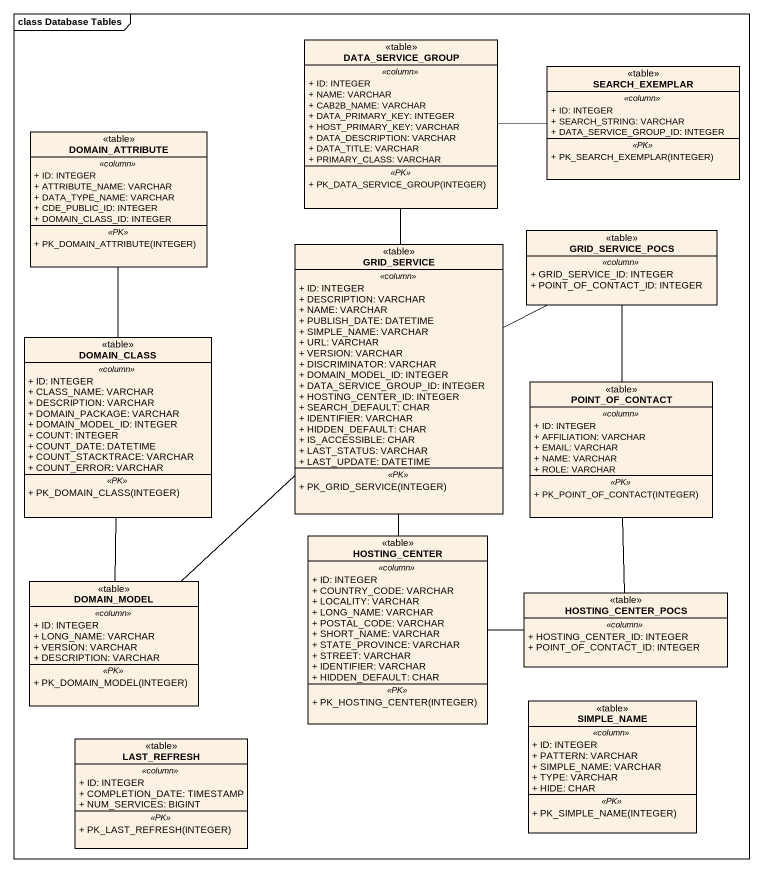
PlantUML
@startuml
mainframe class Database Tables
hide circle
hide empty members
skinparam classAttributeIconSize 0
class DATA_SERVICE_GROUP <<table>> {
  .. <<column>> ..
  + ID: INTEGER
  + NAME: VARCHAR
  + CAB2B_NAME: VARCHAR
  + DATA_PRIMARY_KEY: INTEGER
  + HOST_PRIMARY_KEY: VARCHAR
  + DATA_DESCRIPTION: VARCHAR
  + DATA_TITLE: VARCHAR
  + PRIMARY_CLASS: VARCHAR
  .. <<PK>> ..
  + PK_DATA_SERVICE_GROUP(INTEGER)
}
class SEARCH_EXEMPLAR <<table>> {
  .. <<column>> ..
  + ID: INTEGER
  + SEARCH_STRING: VARCHAR
  + DATA_SERVICE_GROUP_ID: INTEGER
  .. <<PK>> ..
  + PK_SEARCH_EXEMPLAR(INTEGER)
}
class DOMAIN_ATTRIBUTE <<table>> {
  .. <<column>> ..
  + ID: INTEGER
  + ATTRIBUTE_NAME: VARCHAR
  + DATA_TYPE_NAME: VARCHAR
  + CDE_PUBLIC_ID: INTEGER
  + DOMAIN_CLASS_ID: INTEGER
  .. <<PK>> ..
  + PK_DOMAIN_ATTRIBUTE(INTEGER)
}
class GRID_SERVICE_POCS <<table>> {
  .. <<column>> ..
  + GRID_SERVICE_ID: INTEGER
  + POINT_OF_CONTACT_ID: INTEGER
}
class GRID_SERVICE <<table>> {
  .. <<column>> ..
  + ID: INTEGER
  + DESCRIPTION: VARCHAR
  + NAME: VARCHAR
  + PUBLISH_DATE: DATETIME
  + SIMPLE_NAME: VARCHAR
  + URL: VARCHAR
  + VERSION: VARCHAR
  + DISCRIMINATOR: VARCHAR
  + DOMAIN_MODEL_ID: INTEGER
  + DATA_SERVICE_GROUP_ID: INTEGER
  + HOSTING_CENTER_ID: INTEGER
  + SEARCH_DEFAULT: CHAR
  + IDENTIFIER: VARCHAR
  + HIDDEN_DEFAULT: CHAR
  + IS_ACCESSIBLE: CHAR
  + LAST_STATUS: VARCHAR
  + LAST_UPDATE: DATETIME
  .. <<PK>> ..
  + PK_GRID_SERVICE(INTEGER)
}
class DOMAIN_CLASS <<table>> {
  .. <<column>> ..
  + ID: INTEGER
  + CLASS_NAME: VARCHAR
  + DESCRIPTION: VARCHAR
  + DOMAIN_PACKAGE: VARCHAR
  + DOMAIN_MODEL_ID: INTEGER
  + COUNT: INTEGER
  + COUNT_DATE: DATETIME
  + COUNT_STACKTRACE: VARCHAR
  + COUNT_ERROR: VARCHAR
  .. <<PK>> ..
  + PK_DOMAIN_CLASS(INTEGER)
}
class POINT_OF_CONTACT <<table>> {
  .. <<column>> ..
  + ID: INTEGER
  + AFFILIATION: VARCHAR
  + EMAIL: VARCHAR
  + NAME: VARCHAR
  + ROLE: VARCHAR
  .. <<PK>> ..
  + PK_POINT_OF_CONTACT(INTEGER)
}
class HOSTING_CENTER <<table>> {
  .. <<column>> ..
  + ID: INTEGER
  + COUNTRY_CODE: VARCHAR
  + LOCALITY: VARCHAR
  + LONG_NAME: VARCHAR
  + POSTAL_CODE: VARCHAR
  + SHORT_NAME: VARCHAR
  + STATE_PROVINCE: VARCHAR
  + STREET: VARCHAR
  + IDENTIFIER: VARCHAR
  + HIDDEN_DEFAULT: CHAR
  .. <<PK>> ..
  + PK_HOSTING_CENTER(INTEGER)
}
class DOMAIN_MODEL <<table>> {
  .. <<column>> ..
  + ID: INTEGER
  + LONG_NAME: VARCHAR
  + VERSION: VARCHAR
  + DESCRIPTION: VARCHAR
  .. <<PK>> ..
  + PK_DOMAIN_MODEL(INTEGER)
}
class HOSTING_CENTER_POCS <<table>> {
  .. <<column>> ..
  + HOSTING_CENTER_ID: INTEGER
  + POINT_OF_CONTACT_ID: INTEGER
}
class SIMPLE_NAME <<table>> {
  .. <<column>> ..
  + ID: INTEGER
  + PATTERN: VARCHAR
  + SIMPLE_NAME: VARCHAR
  + TYPE: VARCHAR
  + HIDE: CHAR
  .. <<PK>> ..
  + PK_SIMPLE_NAME(INTEGER)
}
class LAST_REFRESH <<table>> {
  .. <<column>> ..
  + ID: INTEGER
  + COMPLETION_DATE: TIMESTAMP
  + NUM_SERVICES: BIGINT
  .. <<PK>> ..
  + PK_LAST_REFRESH(INTEGER)
}
DATA_SERVICE_GROUP -- GRID_SERVICE
SEARCH_EXEMPLAR -left- DATA_SERVICE_GROUP
GRID_SERVICE_POCS -- POINT_OF_CONTACT
GRID_SERVICE -right- GRID_SERVICE_POCS
GRID_SERVICE -- HOSTING_CENTER
GRID_SERVICE -- DOMAIN_MODEL
DOMAIN_CLASS -up- DOMAIN_ATTRIBUTE
HOSTING_CENTER -right- HOSTING_CENTER_POCS
DOMAIN_MODEL -up- DOMAIN_CLASS
HOSTING_CENTER_POCS -up- POINT_OF_CONTACT
@enduml
